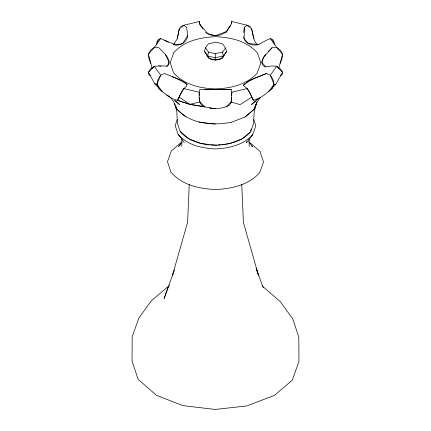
<?xml version="1.0" encoding="UTF-8"?>
<svg xmlns="http://www.w3.org/2000/svg" width="431" height="431" viewBox="0 0 431 431"><rect width="100%" height="100%" fill="white"/><g stroke="black" fill="none" stroke-linecap="round" stroke-linejoin="round"><path stroke-width="0.65" d="M181.817 146.346L181.834 139.073M205.468 47.798L208.405 52.043L215.247 53.735L215.284 59.979L221.62 58.514L226.582 51.569L225.532 48.089L222.595 43.849L215.753 42.157L208.405 43.849L205.468 47.798L204.418 51.246L206.842 54.856M257.582 44.668C251.828 40.207 254.166 31.754 249.98 26.393L247.254 25.24L244.339 27.374L244.145 38.795L248.315 43.493L258.675 44.522L266.547 40.196L270.339 38.569L272.99 39.679L274.035 42.313L274.482 44.926M189.247 184.247L187.604 222.245L172.422 275.495L174.366 270.075M215.5 108.52L209.849 108.079C216.394 108.962 223.463 108.569 229.314 105.288L231.188 102.028L231.49 97.465M231.614 95.51L231.824 92.25L231.205 89.459L199.795 89.459C198.761 94.648 198.524 100.784 201.686 105.288L204.887 106.877L212.618 108.407M231.77 22.04L231.824 21.55L247.254 25.24L249.549 27.368M226.113 106.877L231.188 102.028L231.824 92.25L247.254 88.565L249.98 92.773L252.717 99.69L253.73 100.272L257.91 98.952L264.203 95.079L272.252 88.409L274.035 84.282L272.99 79.493L270.339 75.231L266.547 73.496L254.969 78.119L248.315 81.384L243.332 85.516L247.254 88.565L253.73 100.272M243.714 32.476L244.339 27.374M156.598 44.921L156.965 42.313L158.01 39.679L160.661 38.569L176.031 45.045L182.685 43.493L187.668 35.66L186.661 27.374L183.746 25.24L181.02 26.393L179.156 29.502L177.27 38.801L173.785 44.199M215.284 59.979L209.38 58.514L207.661 55.933L208.405 52.043M231.447 23.36L231.824 21.55L231.205 24.233L226.35 31.603L215.5 35.644L207.85 33.774L199.795 24.233L199.176 21.55L183.746 25.24L181.451 27.368M169.011 96.603L162.261 91.609L158.748 88.409L156.965 84.282L158.01 79.493L160.661 75.231L164.453 73.496L172.325 76.659L182.685 81.384L186.855 84.368L186.661 86.319C181.952 89.195 179.991 94.712 178.283 99.69L177.27 100.272C173.359 99.615 170.008 97.282 166.797 95.079L171.134 97.912M177.27 38.801L179.156 29.502L180.072 28.651M278.722 68.313L282.591 54.236L280.527 50.19L276.729 47.475L270.339 38.569L274.035 42.313M256.86 101.883L254.182 111.861L253.638 123.428L250.583 131.956C241.689 141.885 228.091 144.773 215.306 145.333C202.468 144.697 188.875 141.74 180.131 131.552L177.362 123.201L176.818 111.634L174.641 103.51M177.324 119.516L175.169 125.529L178.095 134.353L184.285 142.472M168.203 287.1L164.082 298.597L173.844 271.487M245.083 117.049L253.983 109.447L255.998 103.833M250.675 130.738L251.321 128.928M246.909 141.573L246.457 142.828L252.598 134.784L255.831 125.766L253.74 119.462M280.177 63.411L281.949 58.945L282.591 54.236L276.729 47.475L271.988 47.782L268.4 51.521M152.143 68.529L150.823 63.411L149.051 58.945L148.409 54.236L150.473 50.19L154.271 47.475L159.012 47.782L165.294 54.322L169.092 62.436L167.336 66.002L159.012 65.916L154.271 66.326L148.409 72.354L154.713 83.689L162.261 91.609L156.965 84.282L160.661 75.231L154.271 66.326L150.473 68.976L148.409 72.354L149.051 74.897L150.823 75.662M253.983 109.447L257.355 101.624L260.636 97.395M199.51 97.465L199.812 102.028L204.887 106.877L189.785 104.345L177.27 100.272L183.746 88.565L199.176 92.25L199.386 95.51M275.786 84.384L274.035 84.282L268.739 91.609L275.786 84.384L282.591 72.354L280.527 68.976L276.729 66.326L271.988 65.916L265.706 66.853L261.908 62.436L263.664 57.161L271.988 47.782M230.827 25.111L226.113 32.196L226.911 31.285M221.62 58.514L226.582 51.569M215.247 53.735L222.595 52.043L225.532 48.089M182.146 141.874L178.59 146.465L180.6 144.751M173.941 44.366L174.792 43.461L173.876 44.264M156.965 42.313L160.661 38.569L154.271 47.475L148.409 54.236L150.823 63.411M181.543 142.219L171.328 150.947L167.481 161.679L170.962 172.19C182.071 185.098 198.987 188.681 215.258 189.548C231.355 188.837 248.471 185.206 259.672 172.702L263.519 161.964L260.038 151.453L249.457 142.219M255.885 100.741L251.456 104.523L256.569 100.375M254.004 109.366L245.099 116.979L231.145 122.372M242.206 138.809L250.244 131.94M252.598 134.784C243.192 145.285 228.813 148.334 215.295 148.932C201.719 148.259 187.345 145.128 178.095 134.353M169.345 285.554L151.437 300.671L138.868 318.046L132.188 336.67L132.053 361.027L138.109 379.291L156.491 395.34L182.76 405.587L215.074 409.45L246.71 405.954L274.509 395.34L292.256 380.174L298.947 361.517L298.812 337.161L292.768 318.924L280.096 301.409L262.172 285.963M251.844 97.094L240.013 104.631L231.188 102.028M259.866 97.912L256.208 99.696L257.91 98.952M280.177 75.662L281.949 74.897L282.591 72.354L276.729 66.326L270.339 75.231L274.035 84.282M266.547 73.496L258.675 76.659A15.548 3.13 -21.7 0 0 246.257 82.666M229.626 143.609L241.575 139.046M199.812 102.028L189.785 104.345L179.156 97.094M231.156 122.302C212.364 125.857 190.163 124.004 176.678 108.924M216.61 145.048L210.657 144.638M217.908 144.908L220.516 144.617M221.814 144.477L224.422 144.186M225.72 144.04L228.322 143.755M231.205 89.459L226.35 89.578A15.548 1.228 0 0 0 204.65 89.578M199.079 122.118L215.284 124.053M209.326 144.477L200.684 143.448L189.419 139.051M159.012 65.916L160.898 66.196M204.887 106.877L190.098 104.421L177.27 100.272M207.661 55.933L215.22 57.802L223.339 55.933L222.595 52.043M154.713 83.689L156.965 84.282M164.453 40.196L168.386 42.362M174.431 100.375L179.544 104.523L175.158 100.698M251.731 146.034L252.711 146.89L248.73 141.745M170.245 97.201L173.3 101.14L176.699 109.005L185.917 117.049M180.47 131.541L188.794 138.809M250.928 28.651L251.844 29.502L253.73 38.801M204.418 51.246L209.38 58.514M200.173 25.111L201.261 26.744M199.795 24.233L202.915 28.969M256.133 268.201L263.19 287.644M256.283 268.831L258.578 275.748L243.396 222.407L241.753 184.403M175.46 105.261L176.699 109.005M199.553 23.36L199.176 21.55L199.23 22.04M249.166 139.272L249.183 146.545M165.294 54.322A15.548 7.715 36.1 0 1 166.538 66.466M172.325 76.659A15.548 3.13 21.7 0 1 187.248 84.794M243.332 85.516A15.548 3.13 -21.7 0 1 245.185 83.442M265.706 66.853A15.548 7.715 -36.1 0 1 265.706 54.322M258.675 44.522A15.548 12.305 -36.2 0 1 243.531 36.937M226.35 31.603A15.548 14.207 0 0 1 205.619 32.395M187.668 35.66A15.548 12.305 36.2 0 1 173.65 44.813M224.158 55.006A8.658 5 0 0 1 215.457 59.979A8.658 5 0 0 1 206.842 54.952M173.817 52.571L170.186 62.705L173.472 72.623C183.865 84.724 200.016 88.242 215.268 88.996C230.461 88.328 246.613 84.896 257.183 73.098L260.814 62.969L257.528 53.051C247.135 40.95 230.984 37.432 215.732 36.673C200.539 37.346 184.387 40.773 173.817 52.571"/></g></svg>
